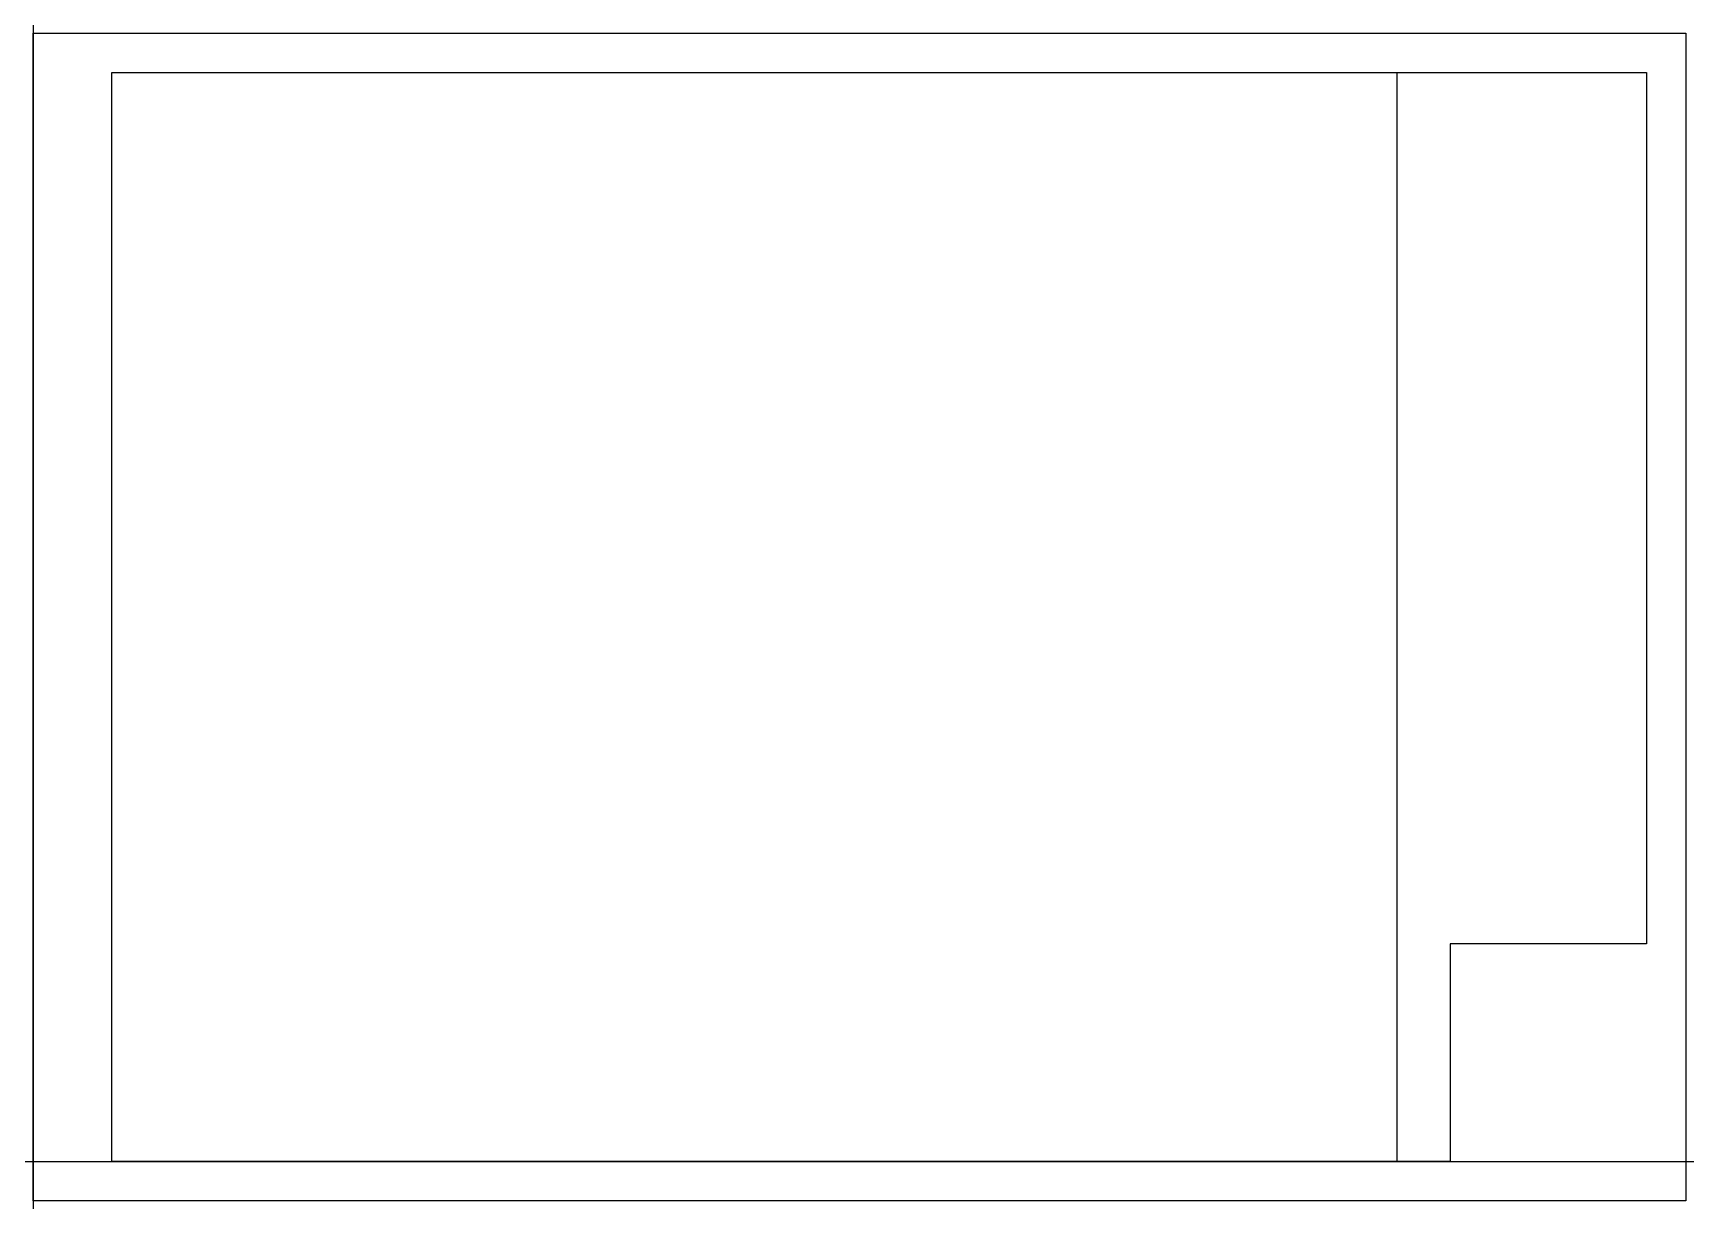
# Model space of a CAD drawing. Header units: metres. Extents: x -15 to 360, y -10 to 97.
# Drawn here: x 150 to 192.05, y -1 to 28.7 of the extents above; entities that cross this region are included whole.
import ezdxf

# ---------------------------------------------------------------- set-up
doc = ezdxf.new("R2010")
doc.units = ezdxf.units.M
doc.header["$LTSCALE"] = 0.05
doc.header["$MEASUREMENT"] = 0
doc.layers.get('DEFPOINTS').update_dxf_attribs({"color": 5, "linetype": 'CONTINUOUS'})

msp = doc.modelspace()

# ---------------------------------------------------------------- linework, layer by layer
at = {"layer": 'DEFPOINTS'}
for p, direction in [((150, 0), (0, -1)), ((0, 0), (1, 0))]:
    msp.add_xline(p, direction, dxfattribs=at)
at = {"layer": 'DEFPOINTS', "flags": 128}
for points in [[(150, -1), (150, 28.7), (192.05, 28.7), (192.05, -1)], [(152, 0), (152, 27.7), (191.05, 27.7), (191.05, 5.54), (186.05, 5.54), (186.05, 0)]]:
    msp.add_lwpolyline(points, close=True, dxfattribs=at)
msp.add_lwpolyline([(184.707, 0), (184.707, 27.7)], dxfattribs=at)

doc.saveas('drawing.dxf')
